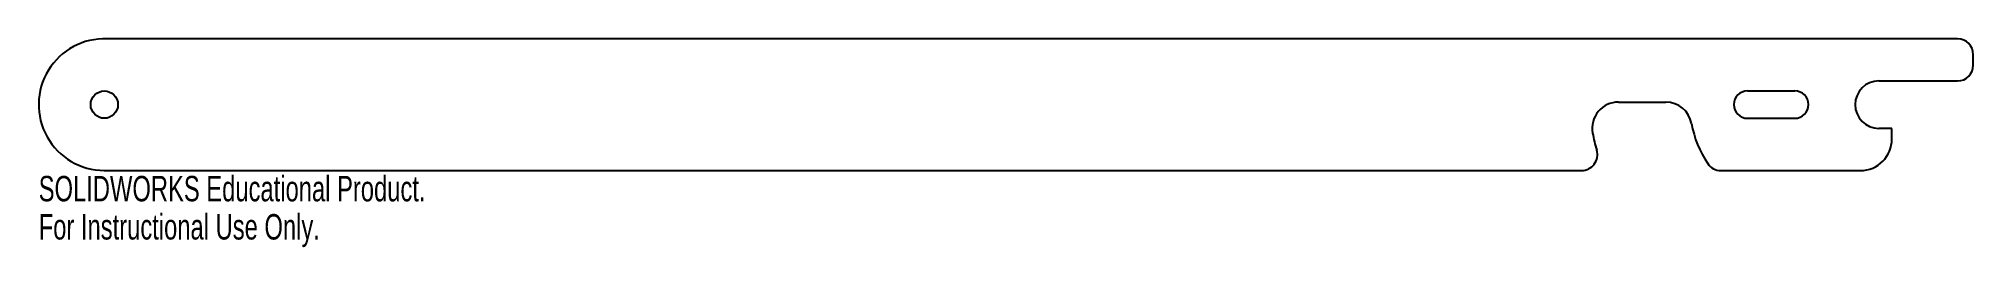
# Model space of a CAD drawing. Header units: millimetres. Extents: x -92 to 277, y -44 to -4.
import ezdxf

# ---------------------------------------------------------------- set-up
doc = ezdxf.new("R2010")
doc.units = ezdxf.units.MM
doc.styles.add('SLDTEXTSTYLE0', font='TXT', dxfattribs={"width": 0.7})

msp = doc.modelspace()

# ---------------------------------------------------------------- linework, layer by layer
at = {"color": 7, "linetype": 'Continuous', "lineweight": 25}
for p, q in [((273.52, -4.33), (-78.99, -4.33)), ((276.52, -9.32), (276.52, -7.33)), ((233.52, -14.22), (242.52, -14.22)), ((258.52, -12.32), (273.52, -12.32)), ((208.93, -16.33), (217.93, -16.33)), ((233.52, -19.42), (242.52, -19.42)), ((261.02, -21.32), (258.52, -21.32)), ((261.02, -23.33), (261.02, -21.32)), ((-79.48, -29.33), (201.92, -29.33)), ((228.43, -29.33), (255.02, -29.33))]:
    msp.add_line(p, q, dxfattribs=at)
msp.add_circle((-79.48, -16.82), 2.6, dxfattribs=at)
for centre, radius, start, end in [((-79.48, -16.82), 12.5, 87.7661, 270), ((273.52, -7.33), 3, 0, 90), ((273.52, -9.32), 3, 270, 0), ((233.52, -16.82), 2.6, 90, 270), ((242.52, -16.82), 2.6, 270, 90), ((258.52, -16.82), 4.5, 90, 270), ((208.93, -21.33), 5, 90, 190.3808), ((217.93, -21.33), 5, 10.3808, 90), ((242.52, -16.82), 20, 190.3808, 213.9938), ((201.92, -26.33), 3, 270, 16.7396), ((233.52, -16.82), 30, 190.3808, 196.7396), ((255.02, -23.33), 6, 270, 0), ((228.43, -26.33), 3, 213.9938, 270)]:
    msp.add_arc(centre, radius, start, end, dxfattribs=at)

# ---------------------------------------------------------------- texts
at = {"color": 7, "linetype": 'Continuous', "char_height": 4.8336, "attachment_point": 1, "style": 'SLDTEXTSTYLE0'}
for s, insert in [('SOLIDWORKS Educational Product.', (-91.98, -30.35)), ('For Instructional Use Only.', (-91.98, -37.6))]:
    msp.add_mtext(s, dxfattribs=dict(at, insert=insert))

doc.saveas('drawing.dxf')
